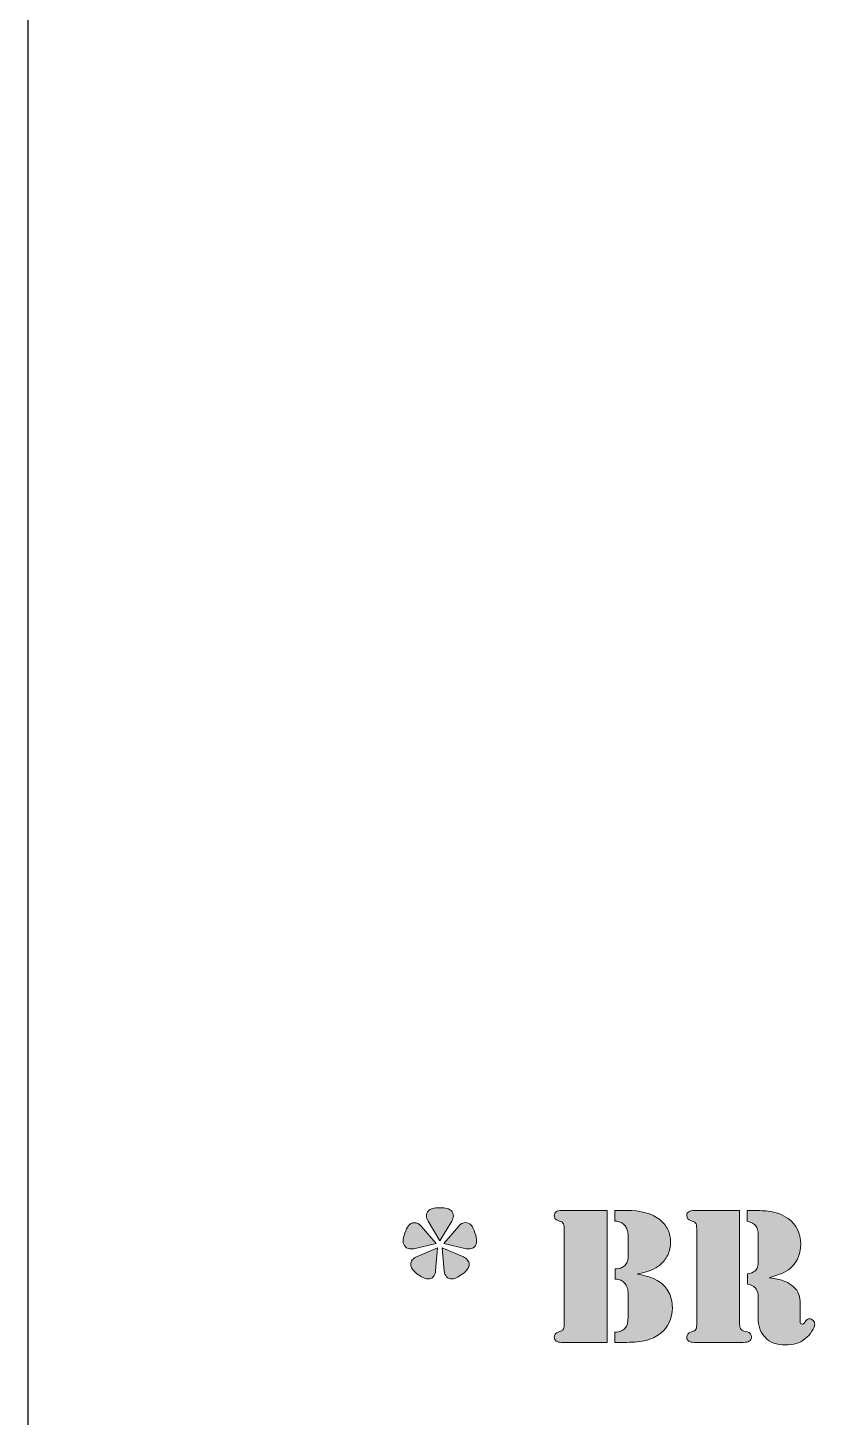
# Model space of a CAD drawing. Header units: inches. Extents: x 11 to 167, y -177 to -21.
# Drawn here: x 10.58 to 30.32, y -141.23 to -106.57 of the extents above; entities that cross this region are included whole.
import ezdxf

# ---------------------------------------------------------------- set-up
doc = ezdxf.new("R2010")
doc.units = ezdxf.units.IN
doc.header["$MEASUREMENT"] = 0
doc.layers.add('Layer 1', color=7, linetype='Continuous')
doc.layers.add('Layer 2', color=7, linetype='Continuous')

# ---------------------------------------------------------------- blocks, each defined once
blk = doc.blocks.new('block 8')
at = {"layer": 'Layer 2', "true_color": 0xffffff}
h = blk.add_hatch(color=7, dxfattribs=at)
h.dxf.hatch_style = 2
edge = h.paths.add_edge_path()
edge.add_spline(control_points=[(20.768, -136.898), (20.768, -136.898), (20.209, -137.029), (20.209, -137.029), (20.186, -137.033), (20.166, -137.036), (20.146, -137.036), (20.088, -137.036), (20.04, -137.018), (20.003, -136.98), (19.965, -136.944), (19.946, -136.898), (19.946, -136.843), (19.946, -136.79), (19.96, -136.722), (19.988, -136.638), (20.016, -136.555), (20.046, -136.493), (20.076, -136.455), (20.115, -136.405), (20.164, -136.38), (20.223, -136.38), (20.288, -136.38), (20.344, -136.408), (20.392, -136.464), (20.392, -136.464), (20.768, -136.898), (20.768, -136.898)], knot_values=[0, 0, 0, 0, 1, 1, 1, 2, 2, 2, 3, 3, 3, 4, 4, 4, 5, 5, 5, 6, 6, 6, 7, 7, 7, 8, 8, 8, 9, 9, 9, 9], degree=3, periodic=1)
edge = h.paths.add_edge_path()
edge.add_spline(control_points=[(20.805, -137.009), (20.805, -137.009), (20.756, -137.581), (20.756, -137.581), (20.75, -137.642), (20.729, -137.691), (20.695, -137.728), (20.66, -137.765), (20.616, -137.783), (20.561, -137.783), (20.492, -137.783), (20.402, -137.74), (20.291, -137.653), (20.233, -137.607), (20.192, -137.566), (20.169, -137.532), (20.146, -137.497), (20.134, -137.46), (20.134, -137.419), (20.134, -137.379), (20.147, -137.343), (20.172, -137.311), (20.197, -137.279), (20.231, -137.253), (20.276, -137.234), (20.276, -137.234), (20.805, -137.009), (20.805, -137.009)], knot_values=[0, 0, 0, 0, 1, 1, 1, 2, 2, 2, 3, 3, 3, 4, 4, 4, 5, 5, 5, 6, 6, 6, 7, 7, 7, 8, 8, 8, 9, 9, 9, 9], degree=3, periodic=1)
edge = h.paths.add_edge_path()
edge.add_spline(control_points=[(20.862, -136.831), (20.862, -136.831), (20.566, -136.339), (20.566, -136.339), (20.54, -136.296), (20.527, -136.254), (20.527, -136.214), (20.527, -136.162), (20.543, -136.12), (20.575, -136.086), (20.603, -136.059), (20.639, -136.039), (20.684, -136.027), (20.729, -136.015), (20.789, -136.009), (20.862, -136.009), (20.938, -136.009), (20.998, -136.015), (21.042, -136.027), (21.086, -136.039), (21.122, -136.059), (21.149, -136.086), (21.182, -136.12), (21.198, -136.162), (21.198, -136.214), (21.198, -136.254), (21.185, -136.296), (21.159, -136.339), (21.159, -136.339), (20.862, -136.831), (20.862, -136.831)], knot_values=[0, 0, 0, 0, 1, 1, 1, 2, 2, 2, 3, 3, 3, 4, 4, 4, 5, 5, 5, 6, 6, 6, 7, 7, 7, 8, 8, 8, 9, 9, 9, 10, 10, 10, 10], degree=3, periodic=1)
edge = h.paths.add_edge_path()
edge.add_spline(control_points=[(20.92, -137.009), (20.92, -137.009), (21.448, -137.234), (21.448, -137.234), (21.493, -137.253), (21.528, -137.279), (21.553, -137.312), (21.578, -137.345), (21.591, -137.381), (21.591, -137.419), (21.591, -137.46), (21.579, -137.497), (21.556, -137.532), (21.533, -137.566), (21.492, -137.607), (21.434, -137.653), (21.323, -137.74), (21.233, -137.783), (21.164, -137.783), (21.109, -137.783), (21.065, -137.766), (21.03, -137.729), (20.995, -137.693), (20.975, -137.644), (20.969, -137.581), (20.969, -137.581), (20.92, -137.009), (20.92, -137.009)], knot_values=[0, 0, 0, 0, 1, 1, 1, 2, 2, 2, 3, 3, 3, 4, 4, 4, 5, 5, 5, 6, 6, 6, 7, 7, 7, 8, 8, 8, 9, 9, 9, 9], degree=3, periodic=1)
edge = h.paths.add_edge_path()
edge.add_spline(control_points=[(20.957, -136.898), (20.957, -136.898), (21.333, -136.464), (21.333, -136.464), (21.383, -136.406), (21.439, -136.378), (21.502, -136.378), (21.559, -136.378), (21.609, -136.403), (21.649, -136.452), (21.679, -136.491), (21.709, -136.552), (21.737, -136.636), (21.765, -136.719), (21.779, -136.788), (21.779, -136.841), (21.779, -136.897), (21.76, -136.944), (21.722, -136.98), (21.684, -137.018), (21.637, -137.036), (21.579, -137.036), (21.559, -137.036), (21.538, -137.033), (21.514, -137.029), (21.514, -137.029), (20.957, -136.898), (20.957, -136.898)], knot_values=[0, 0, 0, 0, 1, 1, 1, 2, 2, 2, 3, 3, 3, 4, 4, 4, 5, 5, 5, 6, 6, 6, 7, 7, 7, 8, 8, 8, 9, 9, 9, 9], degree=3, periodic=1)
h = blk.add_hatch(color=7, dxfattribs=at)
h.dxf.hatch_style = 2
edge = h.paths.add_edge_path()
edge.add_spline(control_points=[(25.032, -136.074), (25.032, -136.074), (25.032, -139.365), (25.032, -139.365), (25.032, -139.365), (23.959, -139.365), (23.959, -139.365), (23.959, -139.365), (23.896, -139.365), (23.896, -139.365), (23.838, -139.365), (23.794, -139.354), (23.762, -139.333), (23.731, -139.311), (23.715, -139.28), (23.715, -139.24), (23.715, -139.174), (23.748, -139.131), (23.812, -139.11), (23.865, -139.092), (23.896, -139.081), (23.905, -139.077), (23.913, -139.073), (23.923, -139.064), (23.932, -139.05), (23.952, -139.024), (23.961, -138.983), (23.961, -138.927), (23.961, -138.927), (23.961, -136.513), (23.961, -136.513), (23.961, -136.456), (23.952, -136.415), (23.932, -136.39), (23.923, -136.375), (23.913, -136.366), (23.905, -136.362), (23.896, -136.358), (23.865, -136.347), (23.812, -136.329), (23.748, -136.309), (23.715, -136.265), (23.715, -136.199), (23.715, -136.159), (23.731, -136.128), (23.762, -136.106), (23.794, -136.085), (23.838, -136.074), (23.896, -136.074), (23.896, -136.074), (23.959, -136.074), (23.959, -136.074), (23.959, -136.074), (25.032, -136.074), (25.032, -136.074)], knot_values=[0, 0, 0, 0, 1, 1, 1, 2, 2, 2, 3, 3, 3, 4, 4, 4, 5, 5, 5, 6, 6, 6, 7, 7, 7, 8, 8, 8, 9, 9, 9, 10, 10, 10, 11, 11, 11, 12, 12, 12, 13, 13, 13, 14, 14, 14, 15, 15, 15, 16, 16, 16, 17, 17, 17, 18, 18, 18, 18], degree=3, periodic=1)
edge = h.paths.add_edge_path()
edge.add_spline(control_points=[(25.782, -137.661), (25.927, -137.689), (26.038, -137.718), (26.116, -137.745), (26.194, -137.772), (26.264, -137.807), (26.327, -137.849), (26.435, -137.918), (26.517, -138.009), (26.574, -138.122), (26.631, -138.235), (26.66, -138.362), (26.66, -138.502), (26.66, -138.777), (26.559, -138.992), (26.356, -139.146), (26.251, -139.226), (26.136, -139.283), (26.01, -139.316), (25.884, -139.349), (25.718, -139.365), (25.514, -139.365), (25.514, -139.365), (25.227, -139.365), (25.227, -139.365), (25.227, -139.365), (25.227, -139.112), (25.227, -139.112), (25.292, -139.107), (25.342, -139.098), (25.379, -139.084), (25.416, -139.071), (25.449, -139.048), (25.478, -139.016), (25.531, -138.956), (25.558, -138.864), (25.558, -138.738), (25.558, -138.738), (25.558, -138.191), (25.558, -138.191), (25.558, -138.111), (25.551, -138.048), (25.537, -138.003), (25.524, -137.958), (25.498, -137.917), (25.461, -137.88), (25.434, -137.851), (25.404, -137.83), (25.372, -137.817), (25.34, -137.805), (25.294, -137.794), (25.235, -137.786), (25.235, -137.786), (25.235, -137.535), (25.235, -137.535), (25.294, -137.53), (25.34, -137.522), (25.373, -137.511), (25.406, -137.5), (25.436, -137.481), (25.464, -137.456), (25.489, -137.431), (25.511, -137.4), (25.529, -137.361), (25.547, -137.323), (25.556, -137.288), (25.558, -137.255), (25.558, -137.255), (25.558, -137.123), (25.558, -137.123), (25.558, -137.123), (25.558, -136.706), (25.558, -136.706), (25.558, -136.662), (25.551, -136.617), (25.536, -136.569), (25.522, -136.522), (25.504, -136.485), (25.483, -136.457), (25.453, -136.42), (25.418, -136.393), (25.381, -136.375), (25.343, -136.358), (25.292, -136.346), (25.227, -136.339), (25.227, -136.339), (25.227, -136.074), (25.227, -136.074), (25.227, -136.074), (25.505, -136.074), (25.505, -136.074), (25.871, -136.074), (26.151, -136.149), (26.344, -136.3), (26.432, -136.37), (26.5, -136.453), (26.547, -136.551), (26.593, -136.649), (26.616, -136.755), (26.616, -136.87), (26.616, -136.982), (26.593, -137.088), (26.545, -137.188), (26.498, -137.288), (26.432, -137.37), (26.346, -137.436), (26.284, -137.488), (26.211, -137.53), (26.129, -137.562), (26.047, -137.594), (25.932, -137.627), (25.782, -137.661)], knot_values=[0, 0, 0, 0, 1, 1, 1, 2, 2, 2, 3, 3, 3, 4, 4, 4, 5, 5, 5, 6, 6, 6, 7, 7, 7, 8, 8, 8, 9, 9, 9, 10, 10, 10, 11, 11, 11, 12, 12, 12, 13, 13, 13, 14, 14, 14, 15, 15, 15, 16, 16, 16, 17, 17, 17, 18, 18, 18, 19, 19, 19, 20, 20, 20, 21, 21, 21, 22, 22, 22, 23, 23, 23, 24, 24, 24, 25, 25, 25, 26, 26, 26, 27, 27, 27, 28, 28, 28, 29, 29, 29, 30, 30, 30, 31, 31, 31, 32, 32, 32, 33, 33, 33, 34, 34, 34, 35, 35, 35, 36, 36, 36, 37, 37, 37, 37], degree=3, periodic=1)
h = blk.add_hatch(color=7, dxfattribs=at)
h.dxf.hatch_style = 2
edge = h.paths.add_edge_path()
edge.add_spline(control_points=[(28.338, -136.074), (28.338, -136.074), (28.338, -138.907), (28.338, -138.907), (28.338, -138.97), (28.35, -139.015), (28.374, -139.042), (28.387, -139.059), (28.399, -139.069), (28.411, -139.073), (28.422, -139.076), (28.459, -139.086), (28.522, -139.103), (28.599, -139.12), (28.637, -139.165), (28.637, -139.235), (28.637, -139.277), (28.617, -139.311), (28.575, -139.337), (28.544, -139.356), (28.494, -139.365), (28.423, -139.365), (28.423, -139.365), (28.341, -139.365), (28.341, -139.365), (28.341, -139.365), (27.265, -139.365), (27.265, -139.365), (27.265, -139.365), (27.202, -139.365), (27.202, -139.365), (27.145, -139.365), (27.1, -139.354), (27.069, -139.333), (27.037, -139.311), (27.022, -139.28), (27.022, -139.24), (27.022, -139.174), (27.054, -139.131), (27.118, -139.11), (27.171, -139.092), (27.202, -139.081), (27.211, -139.077), (27.22, -139.073), (27.229, -139.064), (27.239, -139.05), (27.258, -139.024), (27.268, -138.983), (27.268, -138.927), (27.268, -138.927), (27.268, -136.513), (27.268, -136.513), (27.268, -136.456), (27.258, -136.415), (27.239, -136.39), (27.229, -136.375), (27.22, -136.366), (27.211, -136.362), (27.202, -136.358), (27.171, -136.347), (27.118, -136.329), (27.054, -136.309), (27.022, -136.265), (27.022, -136.199), (27.022, -136.159), (27.037, -136.128), (27.069, -136.106), (27.1, -136.085), (27.145, -136.074), (27.202, -136.074), (27.202, -136.074), (27.265, -136.074), (27.265, -136.074), (27.265, -136.074), (28.338, -136.074), (28.338, -136.074)], knot_values=[0, 0, 0, 0, 1, 1, 1, 2, 2, 2, 3, 3, 3, 4, 4, 4, 5, 5, 5, 6, 6, 6, 7, 7, 7, 8, 8, 8, 9, 9, 9, 10, 10, 10, 11, 11, 11, 12, 12, 12, 13, 13, 13, 14, 14, 14, 15, 15, 15, 16, 16, 16, 17, 17, 17, 18, 18, 18, 19, 19, 19, 20, 20, 20, 21, 21, 21, 22, 22, 22, 23, 23, 23, 24, 24, 24, 25, 25, 25, 25], degree=3, periodic=1)
edge = h.paths.add_edge_path()
edge.add_spline(control_points=[(29.079, -137.752), (29.227, -137.775), (29.34, -137.8), (29.42, -137.827), (29.499, -137.854), (29.571, -137.891), (29.636, -137.938), (29.703, -137.988), (29.755, -138.047), (29.791, -138.116), (29.827, -138.186), (29.846, -138.259), (29.846, -138.336), (29.846, -138.336), (29.846, -138.835), (29.846, -138.835), (29.846, -138.886), (29.862, -138.912), (29.896, -138.912), (29.909, -138.912), (29.92, -138.909), (29.929, -138.901), (29.938, -138.894), (29.95, -138.88), (29.966, -138.859), (30.006, -138.804), (30.047, -138.777), (30.089, -138.777), (30.117, -138.777), (30.144, -138.792), (30.171, -138.82), (30.199, -138.849), (30.212, -138.878), (30.212, -138.907), (30.212, -138.957), (30.188, -139.018), (30.141, -139.089), (30.094, -139.161), (30.035, -139.225), (29.964, -139.281), (29.898, -139.334), (29.826, -139.372), (29.749, -139.396), (29.672, -139.419), (29.581, -139.431), (29.477, -139.431), (29.264, -139.431), (29.099, -139.37), (28.98, -139.248), (28.861, -139.127), (28.801, -138.958), (28.801, -138.741), (28.801, -138.741), (28.801, -138.336), (28.801, -138.336), (28.801, -138.246), (28.8, -138.193), (28.799, -138.179), (28.791, -138.115), (28.768, -138.059), (28.731, -138.013), (28.685, -137.956), (28.618, -137.923), (28.531, -137.914), (28.531, -137.914), (28.531, -137.656), (28.531, -137.656), (28.618, -137.643), (28.68, -137.62), (28.717, -137.588), (28.749, -137.559), (28.771, -137.526), (28.783, -137.489), (28.795, -137.452), (28.801, -137.398), (28.801, -137.325), (28.801, -137.325), (28.801, -136.686), (28.801, -136.686), (28.801, -136.585), (28.782, -136.509), (28.742, -136.46), (28.703, -136.41), (28.632, -136.37), (28.529, -136.341), (28.529, -136.341), (28.529, -136.074), (28.529, -136.074), (28.529, -136.074), (28.592, -136.074), (28.592, -136.074), (28.77, -136.074), (28.922, -136.08), (29.047, -136.093), (29.234, -136.111), (29.4, -136.172), (29.547, -136.276), (29.757, -136.426), (29.862, -136.639), (29.862, -136.915), (29.862, -137.142), (29.792, -137.328), (29.65, -137.472), (29.591, -137.534), (29.521, -137.583), (29.442, -137.622), (29.362, -137.661), (29.241, -137.704), (29.079, -137.752)], knot_values=[0, 0, 0, 0, 1, 1, 1, 2, 2, 2, 3, 3, 3, 4, 4, 4, 5, 5, 5, 6, 6, 6, 7, 7, 7, 8, 8, 8, 9, 9, 9, 10, 10, 10, 11, 11, 11, 12, 12, 12, 13, 13, 13, 14, 14, 14, 15, 15, 15, 16, 16, 16, 17, 17, 17, 18, 18, 18, 19, 19, 19, 20, 20, 20, 21, 21, 21, 22, 22, 22, 23, 23, 23, 24, 24, 24, 25, 25, 25, 26, 26, 26, 27, 27, 27, 28, 28, 28, 29, 29, 29, 30, 30, 30, 31, 31, 31, 32, 32, 32, 33, 33, 33, 34, 34, 34, 35, 35, 35, 36, 36, 36, 36], degree=3, periodic=1)
at = {"layer": 'Layer 2', "lineweight": 0}
for points, knots in [([(20.862, -136.831), (20.862, -136.831), (20.566, -136.339), (20.566, -136.339), (20.54, -136.296), (20.527, -136.254), (20.527, -136.214), (20.527, -136.162), (20.543, -136.12), (20.575, -136.086), (20.603, -136.059), (20.639, -136.039), (20.684, -136.027), (20.729, -136.015), (20.789, -136.009), (20.862, -136.009), (20.938, -136.009), (20.998, -136.015), (21.042, -136.027), (21.086, -136.039), (21.122, -136.059), (21.149, -136.086), (21.182, -136.12), (21.198, -136.162), (21.198, -136.214), (21.198, -136.254), (21.185, -136.296), (21.159, -136.339), (21.159, -136.339), (20.862, -136.831), (20.862, -136.831)], [0, 0, 0, 0, 1, 1, 1, 2, 2, 2, 3, 3, 3, 4, 4, 4, 5, 5, 5, 6, 6, 6, 7, 7, 7, 8, 8, 8, 9, 9, 9, 10, 10, 10, 10]), ([(25.032, -136.074), (25.032, -136.074), (25.032, -139.365), (25.032, -139.365), (25.032, -139.365), (23.959, -139.365), (23.959, -139.365), (23.959, -139.365), (23.896, -139.365), (23.896, -139.365), (23.838, -139.365), (23.794, -139.354), (23.762, -139.333), (23.731, -139.311), (23.715, -139.28), (23.715, -139.24), (23.715, -139.174), (23.748, -139.131), (23.812, -139.11), (23.865, -139.092), (23.896, -139.081), (23.905, -139.077), (23.913, -139.073), (23.923, -139.064), (23.932, -139.05), (23.952, -139.024), (23.961, -138.983), (23.961, -138.927), (23.961, -138.927), (23.961, -136.513), (23.961, -136.513), (23.961, -136.456), (23.952, -136.415), (23.932, -136.39), (23.923, -136.375), (23.913, -136.366), (23.905, -136.362), (23.896, -136.358), (23.865, -136.347), (23.812, -136.329), (23.748, -136.309), (23.715, -136.265), (23.715, -136.199), (23.715, -136.159), (23.731, -136.128), (23.762, -136.106), (23.794, -136.085), (23.838, -136.074), (23.896, -136.074), (23.896, -136.074), (23.959, -136.074), (23.959, -136.074), (23.959, -136.074), (25.032, -136.074), (25.032, -136.074)], [0, 0, 0, 0, 1, 1, 1, 2, 2, 2, 3, 3, 3, 4, 4, 4, 5, 5, 5, 6, 6, 6, 7, 7, 7, 8, 8, 8, 9, 9, 9, 10, 10, 10, 11, 11, 11, 12, 12, 12, 13, 13, 13, 14, 14, 14, 15, 15, 15, 16, 16, 16, 17, 17, 17, 18, 18, 18, 18]), ([(25.782, -137.661), (25.927, -137.689), (26.038, -137.718), (26.116, -137.745), (26.194, -137.772), (26.264, -137.807), (26.327, -137.849), (26.435, -137.918), (26.517, -138.009), (26.574, -138.122), (26.631, -138.235), (26.66, -138.362), (26.66, -138.502), (26.66, -138.777), (26.559, -138.992), (26.356, -139.146), (26.251, -139.226), (26.136, -139.283), (26.01, -139.316), (25.884, -139.349), (25.718, -139.365), (25.514, -139.365), (25.514, -139.365), (25.227, -139.365), (25.227, -139.365), (25.227, -139.365), (25.227, -139.112), (25.227, -139.112), (25.292, -139.107), (25.342, -139.098), (25.379, -139.084), (25.416, -139.071), (25.449, -139.048), (25.478, -139.016), (25.531, -138.956), (25.558, -138.864), (25.558, -138.738), (25.558, -138.738), (25.558, -138.191), (25.558, -138.191), (25.558, -138.111), (25.551, -138.048), (25.537, -138.003), (25.524, -137.958), (25.498, -137.917), (25.461, -137.88), (25.434, -137.851), (25.404, -137.83), (25.372, -137.817), (25.34, -137.805), (25.294, -137.794), (25.235, -137.786), (25.235, -137.786), (25.235, -137.535), (25.235, -137.535), (25.294, -137.53), (25.34, -137.522), (25.373, -137.511), (25.406, -137.5), (25.436, -137.481), (25.464, -137.456), (25.489, -137.431), (25.511, -137.4), (25.529, -137.361), (25.547, -137.323), (25.556, -137.288), (25.558, -137.255), (25.558, -137.255), (25.558, -137.123), (25.558, -137.123), (25.558, -137.123), (25.558, -136.706), (25.558, -136.706), (25.558, -136.662), (25.551, -136.617), (25.536, -136.569), (25.522, -136.522), (25.504, -136.485), (25.483, -136.457), (25.453, -136.42), (25.418, -136.393), (25.381, -136.375), (25.343, -136.358), (25.292, -136.346), (25.227, -136.339), (25.227, -136.339), (25.227, -136.074), (25.227, -136.074), (25.227, -136.074), (25.505, -136.074), (25.505, -136.074), (25.871, -136.074), (26.151, -136.149), (26.344, -136.3), (26.432, -136.37), (26.5, -136.453), (26.547, -136.551), (26.593, -136.649), (26.616, -136.755), (26.616, -136.87), (26.616, -136.982), (26.593, -137.088), (26.545, -137.188), (26.498, -137.288), (26.432, -137.37), (26.346, -137.436), (26.284, -137.488), (26.211, -137.53), (26.129, -137.562), (26.047, -137.594), (25.932, -137.627), (25.782, -137.661)], [0, 0, 0, 0, 1, 1, 1, 2, 2, 2, 3, 3, 3, 4, 4, 4, 5, 5, 5, 6, 6, 6, 7, 7, 7, 8, 8, 8, 9, 9, 9, 10, 10, 10, 11, 11, 11, 12, 12, 12, 13, 13, 13, 14, 14, 14, 15, 15, 15, 16, 16, 16, 17, 17, 17, 18, 18, 18, 19, 19, 19, 20, 20, 20, 21, 21, 21, 22, 22, 22, 23, 23, 23, 24, 24, 24, 25, 25, 25, 26, 26, 26, 27, 27, 27, 28, 28, 28, 29, 29, 29, 30, 30, 30, 31, 31, 31, 32, 32, 32, 33, 33, 33, 34, 34, 34, 35, 35, 35, 36, 36, 36, 37, 37, 37, 37]), ([(28.338, -136.074), (28.338, -136.074), (28.338, -138.907), (28.338, -138.907), (28.338, -138.97), (28.35, -139.015), (28.374, -139.042), (28.387, -139.059), (28.399, -139.069), (28.411, -139.073), (28.422, -139.076), (28.459, -139.086), (28.522, -139.103), (28.599, -139.12), (28.637, -139.165), (28.637, -139.235), (28.637, -139.277), (28.617, -139.311), (28.575, -139.337), (28.544, -139.356), (28.494, -139.365), (28.423, -139.365), (28.423, -139.365), (28.341, -139.365), (28.341, -139.365), (28.341, -139.365), (27.265, -139.365), (27.265, -139.365), (27.265, -139.365), (27.202, -139.365), (27.202, -139.365), (27.145, -139.365), (27.1, -139.354), (27.069, -139.333), (27.037, -139.311), (27.022, -139.28), (27.022, -139.24), (27.022, -139.174), (27.054, -139.131), (27.118, -139.11), (27.171, -139.092), (27.202, -139.081), (27.211, -139.077), (27.22, -139.073), (27.229, -139.064), (27.239, -139.05), (27.258, -139.024), (27.268, -138.983), (27.268, -138.927), (27.268, -138.927), (27.268, -136.513), (27.268, -136.513), (27.268, -136.456), (27.258, -136.415), (27.239, -136.39), (27.229, -136.375), (27.22, -136.366), (27.211, -136.362), (27.202, -136.358), (27.171, -136.347), (27.118, -136.329), (27.054, -136.309), (27.022, -136.265), (27.022, -136.199), (27.022, -136.159), (27.037, -136.128), (27.069, -136.106), (27.1, -136.085), (27.145, -136.074), (27.202, -136.074), (27.202, -136.074), (27.265, -136.074), (27.265, -136.074), (27.265, -136.074), (28.338, -136.074), (28.338, -136.074)], [0, 0, 0, 0, 1, 1, 1, 2, 2, 2, 3, 3, 3, 4, 4, 4, 5, 5, 5, 6, 6, 6, 7, 7, 7, 8, 8, 8, 9, 9, 9, 10, 10, 10, 11, 11, 11, 12, 12, 12, 13, 13, 13, 14, 14, 14, 15, 15, 15, 16, 16, 16, 17, 17, 17, 18, 18, 18, 19, 19, 19, 20, 20, 20, 21, 21, 21, 22, 22, 22, 23, 23, 23, 24, 24, 24, 25, 25, 25, 25]), ([(29.079, -137.752), (29.227, -137.775), (29.34, -137.8), (29.42, -137.827), (29.499, -137.854), (29.571, -137.891), (29.636, -137.938), (29.703, -137.988), (29.755, -138.047), (29.791, -138.116), (29.827, -138.186), (29.846, -138.259), (29.846, -138.336), (29.846, -138.336), (29.846, -138.835), (29.846, -138.835), (29.846, -138.886), (29.862, -138.912), (29.896, -138.912), (29.909, -138.912), (29.92, -138.909), (29.929, -138.901), (29.938, -138.894), (29.95, -138.88), (29.966, -138.859), (30.006, -138.804), (30.047, -138.777), (30.089, -138.777), (30.117, -138.777), (30.144, -138.792), (30.171, -138.82), (30.199, -138.849), (30.212, -138.878), (30.212, -138.907), (30.212, -138.957), (30.188, -139.018), (30.141, -139.089), (30.094, -139.161), (30.035, -139.225), (29.964, -139.281), (29.898, -139.334), (29.826, -139.372), (29.749, -139.396), (29.672, -139.419), (29.581, -139.431), (29.477, -139.431), (29.264, -139.431), (29.099, -139.37), (28.98, -139.248), (28.861, -139.127), (28.801, -138.958), (28.801, -138.741), (28.801, -138.741), (28.801, -138.336), (28.801, -138.336), (28.801, -138.246), (28.8, -138.193), (28.799, -138.179), (28.791, -138.115), (28.768, -138.059), (28.731, -138.013), (28.685, -137.956), (28.618, -137.923), (28.531, -137.914), (28.531, -137.914), (28.531, -137.656), (28.531, -137.656), (28.618, -137.643), (28.68, -137.62), (28.717, -137.588), (28.749, -137.559), (28.771, -137.526), (28.783, -137.489), (28.795, -137.452), (28.801, -137.398), (28.801, -137.325), (28.801, -137.325), (28.801, -136.686), (28.801, -136.686), (28.801, -136.585), (28.782, -136.509), (28.742, -136.46), (28.703, -136.41), (28.632, -136.37), (28.529, -136.341), (28.529, -136.341), (28.529, -136.074), (28.529, -136.074), (28.529, -136.074), (28.592, -136.074), (28.592, -136.074), (28.77, -136.074), (28.922, -136.08), (29.047, -136.093), (29.234, -136.111), (29.4, -136.172), (29.547, -136.276), (29.757, -136.426), (29.862, -136.639), (29.862, -136.915), (29.862, -137.142), (29.792, -137.328), (29.65, -137.472), (29.591, -137.534), (29.521, -137.583), (29.442, -137.622), (29.362, -137.661), (29.241, -137.704), (29.079, -137.752)], [0, 0, 0, 0, 1, 1, 1, 2, 2, 2, 3, 3, 3, 4, 4, 4, 5, 5, 5, 6, 6, 6, 7, 7, 7, 8, 8, 8, 9, 9, 9, 10, 10, 10, 11, 11, 11, 12, 12, 12, 13, 13, 13, 14, 14, 14, 15, 15, 15, 16, 16, 16, 17, 17, 17, 18, 18, 18, 19, 19, 19, 20, 20, 20, 21, 21, 21, 22, 22, 22, 23, 23, 23, 24, 24, 24, 25, 25, 25, 26, 26, 26, 27, 27, 27, 28, 28, 28, 29, 29, 29, 30, 30, 30, 31, 31, 31, 32, 32, 32, 33, 33, 33, 34, 34, 34, 35, 35, 35, 36, 36, 36, 36]), ([(20.768, -136.898), (20.768, -136.898), (20.209, -137.029), (20.209, -137.029), (20.186, -137.033), (20.166, -137.036), (20.146, -137.036), (20.088, -137.036), (20.04, -137.018), (20.003, -136.98), (19.965, -136.944), (19.946, -136.898), (19.946, -136.843), (19.946, -136.79), (19.96, -136.722), (19.988, -136.638), (20.016, -136.555), (20.046, -136.493), (20.076, -136.455), (20.115, -136.405), (20.164, -136.38), (20.223, -136.38), (20.288, -136.38), (20.344, -136.408), (20.392, -136.464), (20.392, -136.464), (20.768, -136.898), (20.768, -136.898)], [0, 0, 0, 0, 1, 1, 1, 2, 2, 2, 3, 3, 3, 4, 4, 4, 5, 5, 5, 6, 6, 6, 7, 7, 7, 8, 8, 8, 9, 9, 9, 9]), ([(20.957, -136.898), (20.957, -136.898), (21.333, -136.464), (21.333, -136.464), (21.383, -136.406), (21.439, -136.378), (21.502, -136.378), (21.559, -136.378), (21.609, -136.403), (21.649, -136.452), (21.679, -136.491), (21.709, -136.552), (21.737, -136.636), (21.765, -136.719), (21.779, -136.788), (21.779, -136.841), (21.779, -136.897), (21.76, -136.944), (21.722, -136.98), (21.684, -137.018), (21.637, -137.036), (21.579, -137.036), (21.559, -137.036), (21.538, -137.033), (21.514, -137.029), (21.514, -137.029), (20.957, -136.898), (20.957, -136.898)], [0, 0, 0, 0, 1, 1, 1, 2, 2, 2, 3, 3, 3, 4, 4, 4, 5, 5, 5, 6, 6, 6, 7, 7, 7, 8, 8, 8, 9, 9, 9, 9]), ([(20.805, -137.009), (20.805, -137.009), (20.756, -137.581), (20.756, -137.581), (20.75, -137.642), (20.729, -137.691), (20.695, -137.728), (20.66, -137.765), (20.616, -137.783), (20.561, -137.783), (20.492, -137.783), (20.402, -137.74), (20.291, -137.653), (20.233, -137.607), (20.192, -137.566), (20.169, -137.532), (20.146, -137.497), (20.134, -137.46), (20.134, -137.419), (20.134, -137.379), (20.147, -137.343), (20.172, -137.311), (20.197, -137.279), (20.231, -137.253), (20.276, -137.234), (20.276, -137.234), (20.805, -137.009), (20.805, -137.009)], [0, 0, 0, 0, 1, 1, 1, 2, 2, 2, 3, 3, 3, 4, 4, 4, 5, 5, 5, 6, 6, 6, 7, 7, 7, 8, 8, 8, 9, 9, 9, 9]), ([(20.92, -137.009), (20.92, -137.009), (21.448, -137.234), (21.448, -137.234), (21.493, -137.253), (21.528, -137.279), (21.553, -137.312), (21.578, -137.345), (21.591, -137.381), (21.591, -137.419), (21.591, -137.46), (21.579, -137.497), (21.556, -137.532), (21.533, -137.566), (21.492, -137.607), (21.434, -137.653), (21.323, -137.74), (21.233, -137.783), (21.164, -137.783), (21.109, -137.783), (21.065, -137.766), (21.03, -137.729), (20.995, -137.693), (20.975, -137.644), (20.969, -137.581), (20.969, -137.581), (20.92, -137.009), (20.92, -137.009)], [0, 0, 0, 0, 1, 1, 1, 2, 2, 2, 3, 3, 3, 4, 4, 4, 5, 5, 5, 6, 6, 6, 7, 7, 7, 8, 8, 8, 9, 9, 9, 9])]:
    blk.add_open_spline(points, degree=3, knots=knots, dxfattribs=at)

msp = doc.modelspace()

# ---------------------------------------------------------------- linework, layer by layer
at = {"layer": 'Layer 1', "color": 250, "lineweight": 25, "true_color": 0x231f20}
msp.add_open_spline([(162.513, -176.859), (162.513, -176.859), (14.817, -176.859), (14.817, -176.859), (12.488, -176.859), (10.583, -174.954), (10.583, -172.626), (10.583, -172.626), (10.583, -24.93), (10.583, -24.93), (10.583, -22.601), (12.488, -20.696), (14.817, -20.696), (14.817, -20.696), (162.513, -20.696), (162.513, -20.696), (164.841, -20.696), (166.746, -22.601), (166.746, -24.93), (166.746, -24.93), (166.746, -172.626), (166.746, -172.626), (166.746, -174.954), (164.841, -176.859), (162.513, -176.859)], degree=3, knots=[0, 0, 0, 0, 1, 1, 1, 2, 2, 2, 3, 3, 3, 4, 4, 4, 5, 5, 5, 6, 6, 6, 7, 7, 7, 8, 8, 8, 8], dxfattribs=at)

# ---------------------------------------------------------------- block references
at = {"layer": 'Layer 2'}
msp.add_blockref('block 8', (0, 0), dxfattribs=at)

doc.saveas('drawing.dxf')
